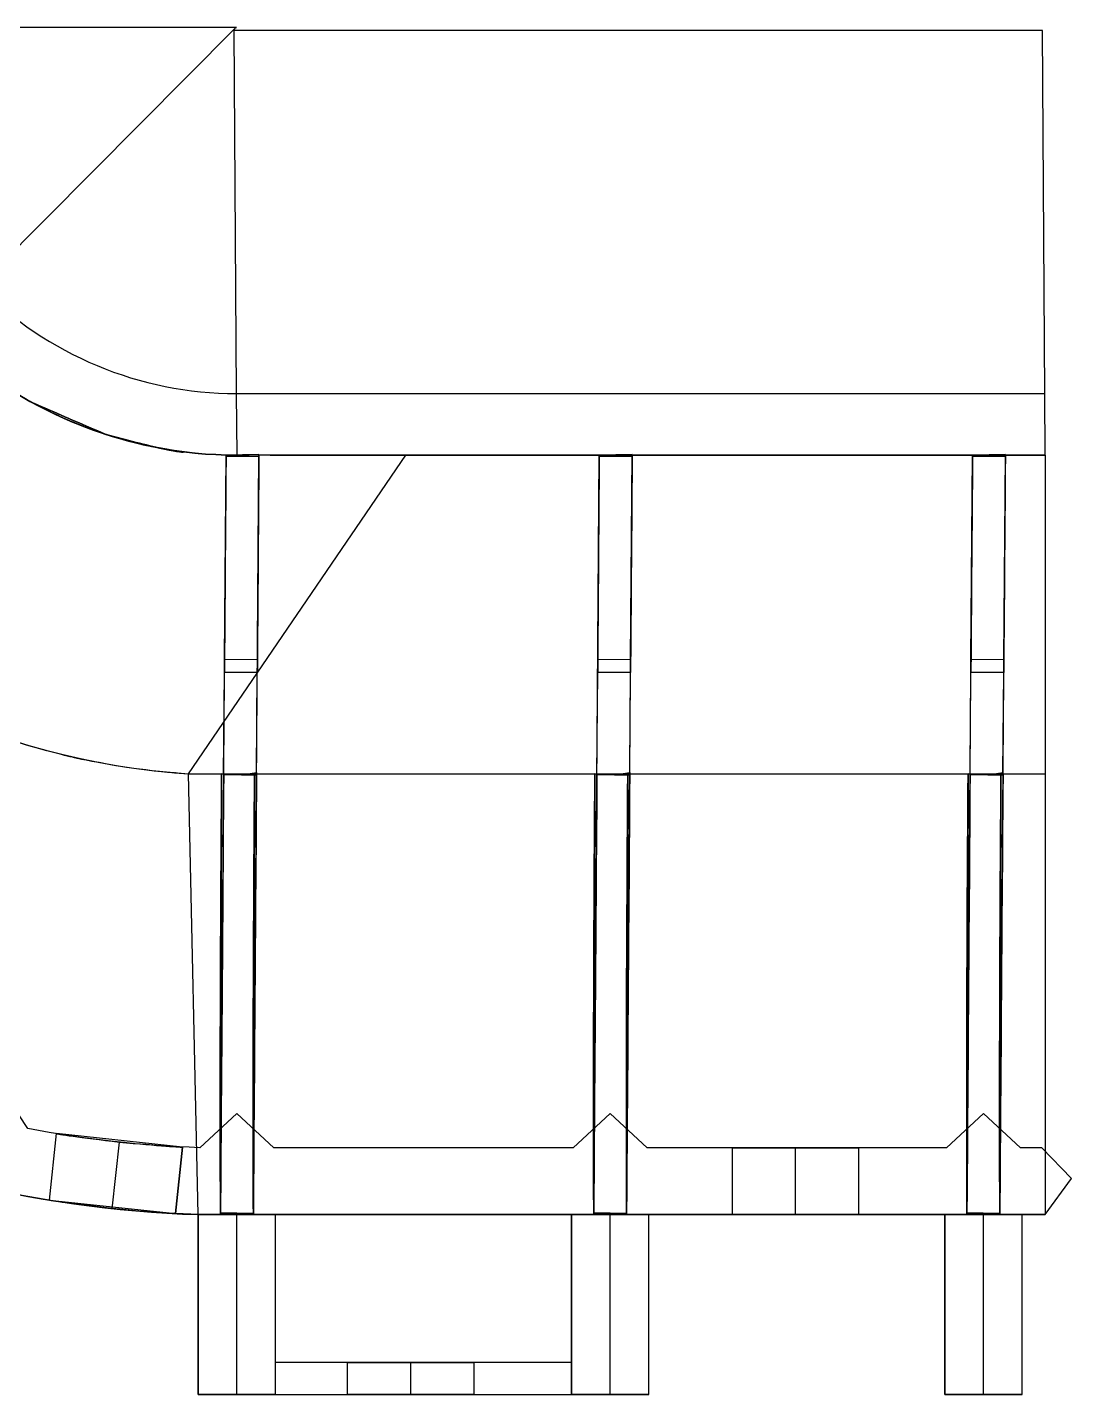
# Model space of a CAD drawing. Extents: x 146 to 208, y -275 to -29.
# Drawn here: x 178.26 to 197.28, y -87.61 to -62.7 of the extents above; entities that cross this region are included whole.
import ezdxf

# ---------------------------------------------------------------- set-up
doc = ezdxf.new("R2010")
doc.units = 0
doc.layers.add('MODEL$BOURGES', color=7, linetype='CONTINUOUS')

msp = doc.modelspace()

# ---------------------------------------------------------------- linework, layer by layer
at = {"layer": 'MODEL$BOURGES'}
for p, q in [((182.068, -62.705, 52.393), (175.457, -62.705, 43.05)), ((177.376, -67.416, 43.05), (182.036, -62.727, 52.393)), ((196.749, -62.765, 52.393), (182.029, -62.765, 52.393)), ((182.071, -69.376, 43.05), (182.029, -62.765, 52.393)), ((196.791, -69.376, 43.05), (196.749, -62.765, 52.393)), ((182.079, -70.497, 43.05), (182.071, -69.376, 43.05)), ((182.071, -69.376, 43.05), (196.791, -69.376, 43.05)), ((196.798, -70.497, 43.05), (196.791, -69.376, 43.05)), ((181.372, -70.465, 30.708), (181.372, -70.465, 34.564)), ((181.195, -76.3, 25.995), (185.152, -70.497, 30.167)), ((181.777, -84.319, 23.426), (181.879, -70.494, 38.115)), ((181.851, -74.214, 31.277), (181.879, -70.494, 34.829)), ((181.879, -70.494, 33.501), (181.878, -70.515, 33.043)), ((181.878, -70.515, 33.043), (182.477, -70.52, 33.043)), ((182.477, -70.487, 38.128), (181.879, -70.494, 38.115)), ((181.879, -70.494, 36.272), (182.477, -70.487, 36.279)), ((182.477, -70.487, 34.84), (181.879, -70.494, 34.829)), ((181.879, -70.494, 33.501), (181.879, -70.494, 34.829)), ((181.879, -70.494, 36.272), (181.879, -70.494, 38.115)), ((182.079, -70.497, 30.167), (182.079, -70.497, 43.05)), ((196.798, -70.497, 43.05), (182.079, -70.497, 43.05)), ((185.152, -70.497, 30.167), (182.079, -70.497, 30.167)), ((182.376, -84.321, 23.429), (182.477, -70.487, 38.128)), ((182.45, -74.218, 31.277), (182.477, -70.487, 34.84)), ((182.477, -70.487, 33.767), (182.477, -70.487, 34.84)), ((182.477, -70.487, 36.279), (182.477, -70.487, 38.128)), ((182.477, -70.487, 33.767), (182.477, -70.52, 33.043)), ((182.681, -70.497, 30.708), (187.81, -70.497, 30.708)), ((182.681, -70.497, 34.564), (182.681, -70.497, 30.708)), ((185.152, -70.497, 30.167), (196.798, -70.497, 30.167)), ((187.81, -70.497, 30.708), (187.81, -70.497, 34.564)), ((188.575, -84.319, 23.426), (188.677, -70.494, 38.115)), ((188.649, -74.214, 31.277), (188.677, -70.494, 34.829)), ((188.677, -70.494, 33.501), (188.676, -70.515, 33.043)), ((188.676, -70.515, 33.043), (189.275, -70.52, 33.043)), ((189.275, -70.487, 38.128), (188.677, -70.494, 38.115)), ((188.677, -70.494, 36.272), (189.275, -70.487, 36.279)), ((189.275, -70.487, 34.84), (188.677, -70.494, 34.829)), ((188.677, -70.494, 33.501), (188.677, -70.494, 34.829)), ((188.677, -70.494, 36.272), (188.677, -70.494, 38.115)), ((189.174, -84.321, 23.429), (189.275, -70.487, 38.128)), ((189.248, -74.218, 31.277), (189.275, -70.487, 34.84)), ((189.275, -70.487, 33.767), (189.275, -70.487, 34.84)), ((189.275, -70.487, 36.279), (189.275, -70.487, 38.128)), ((189.275, -70.487, 33.767), (189.275, -70.52, 33.043)), ((189.688, -70.497, 30.708), (194.818, -70.497, 30.708)), ((189.688, -70.497, 34.564), (189.688, -70.497, 30.708)), ((194.818, -70.497, 30.708), (194.818, -70.497, 34.564)), ((195.373, -84.319, 23.426), (195.474, -70.494, 38.115)), ((195.447, -74.214, 31.277), (195.474, -70.494, 34.829)), ((196.073, -70.487, 38.128), (195.474, -70.494, 38.115)), ((195.474, -70.494, 36.272), (196.073, -70.487, 36.279)), ((196.073, -70.487, 34.84), (195.474, -70.494, 34.829)), ((195.474, -70.494, 33.501), (195.474, -70.494, 34.829)), ((195.474, -70.494, 36.272), (195.474, -70.494, 38.115)), ((195.474, -70.494, 33.501), (195.474, -70.515, 33.043)), ((195.474, -70.515, 33.043), (196.073, -70.52, 33.043)), ((195.972, -84.321, 23.429), (196.073, -70.487, 38.128)), ((196.046, -74.218, 31.277), (196.073, -70.487, 34.84)), ((196.073, -70.487, 33.767), (196.073, -70.487, 34.84)), ((196.073, -70.487, 36.279), (196.073, -70.487, 38.128)), ((196.073, -70.487, 33.767), (196.073, -70.52, 33.043)), ((196.798, -70.497, 30.167), (196.798, -76.3, 25.995)), ((196.798, -70.497, 30.167), (196.798, -70.497, 43.05)), ((181.834, -76.315, 25.995), (181.85, -74.452, 27.327)), ((182.448, -74.456, 27.319), (181.85, -74.452, 27.327)), ((181.851, -74.214, 31.277), (182.45, -74.218, 31.277)), ((182.433, -76.275, 26.022), (182.448, -74.456, 27.319)), ((188.632, -76.315, 25.995), (188.648, -74.452, 27.327)), ((189.246, -74.456, 27.319), (188.648, -74.452, 27.327)), ((188.649, -74.214, 31.277), (189.248, -74.218, 31.277)), ((189.231, -76.275, 26.022), (189.246, -74.456, 27.319)), ((195.43, -76.315, 25.995), (195.445, -74.452, 27.327)), ((196.044, -74.456, 27.319), (195.445, -74.452, 27.327)), ((195.447, -74.214, 31.277), (196.046, -74.218, 31.277)), ((196.029, -76.275, 26.022), (196.044, -74.456, 27.319)), ((180.937, -76.28, 18.286), (181.195, -76.3, 18.286)), ((180.959, -76.282, 21.764), (180.937, -76.28, 18.286)), ((181.195, -76.3, 18.286), (181.195, -76.3, 25.995)), ((181.195, -76.3, 18.286), (181.603, -76.3, 18.286)), ((181.195, -76.3, 25.995), (196.798, -76.3, 25.995)), ((181.372, -84.328, 14.278), (181.195, -76.3, 18.286)), ((181.195, -76.3, 18.286), (196.798, -76.3, 18.286)), ((181.603, -76.3, 18.286), (181.603, -76.3, 21.721)), ((181.798, -76.303, 25.995), (181.777, -84.297, 20.204)), ((181.798, -76.303, 24.304), (181.798, -76.303, 25.995)), ((182.397, -76.313, 24.304), (181.798, -76.303, 24.304)), ((182.397, -76.313, 25.995), (181.798, -76.303, 25.995)), ((181.834, -76.315, 25.995), (182.158, -76.317, 25.996)), ((181.834, -76.315, 25.995), (181.836, -76.315, 28.509)), ((182.434, -76.319, 28.509), (181.836, -76.315, 28.509)), ((182.158, -76.317, 25.996), (182.433, -76.275, 26.022)), ((182.158, -76.317, 25.996), (182.433, -76.319, 25.995)), ((182.397, -76.313, 25.995), (182.376, -84.306, 20.204)), ((182.397, -76.313, 24.304), (182.397, -76.313, 25.995)), ((182.433, -76.275, 26.022), (182.433, -76.319, 25.995)), ((182.433, -76.319, 25.995), (182.434, -76.319, 28.509)), ((188.596, -76.303, 25.995), (188.576, -84.297, 20.204)), ((188.596, -76.303, 24.304), (188.596, -76.303, 25.995)), ((189.195, -76.313, 24.304), (188.596, -76.303, 24.304)), ((189.195, -76.313, 25.995), (188.596, -76.303, 25.995)), ((188.632, -76.315, 25.995), (188.956, -76.317, 25.996)), ((188.632, -76.315, 25.995), (188.634, -76.315, 28.509)), ((189.232, -76.319, 28.509), (188.634, -76.315, 28.509)), ((188.956, -76.317, 25.996), (189.231, -76.275, 26.022)), ((188.956, -76.317, 25.996), (189.231, -76.319, 25.995)), ((189.195, -76.313, 25.995), (189.174, -84.306, 20.204)), ((189.195, -76.313, 24.304), (189.195, -76.313, 25.995)), ((189.231, -76.275, 26.022), (189.231, -76.319, 25.995)), ((189.231, -76.319, 25.995), (189.232, -76.319, 28.509)), ((195.394, -76.303, 25.995), (195.373, -84.297, 20.204)), ((195.394, -76.303, 24.304), (195.394, -76.303, 25.995)), ((195.992, -76.313, 24.304), (195.394, -76.303, 24.304)), ((195.992, -76.313, 25.995), (195.394, -76.303, 25.995)), ((195.43, -76.315, 25.995), (195.754, -76.317, 25.996)), ((195.43, -76.315, 25.995), (195.431, -76.315, 28.509)), ((196.03, -76.319, 28.509), (195.431, -76.315, 28.509)), ((195.733, -76.3, 18.286), (196.798, -76.3, 18.286)), ((195.733, -76.3, 21.721), (195.733, -76.3, 18.286)), ((195.754, -76.317, 25.996), (196.029, -76.275, 26.022)), ((195.754, -76.317, 25.996), (196.029, -76.319, 25.995)), ((195.992, -76.313, 25.995), (195.972, -84.306, 20.204)), ((195.992, -76.313, 24.304), (195.992, -76.313, 25.995)), ((196.029, -76.275, 26.022), (196.029, -76.319, 25.995)), ((196.029, -76.319, 25.995), (196.03, -76.319, 28.509)), ((196.798, -76.3, 18.286), (196.798, -76.3, 25.995)), ((196.798, -76.3, 18.286), (196.798, -84.328, 14.278)), ((178.266, -82.76), (177.757, -81.994)), ((178.266, -82.76, 14.278), (177.757, -81.994, 14.278)), ((182.077, -82.489), (181.403, -83.111)), ((182.077, -82.489, 14.278), (181.403, -83.111, 14.278)), ((182.75, -83.111), (182.077, -82.489)), ((182.077, -82.489), (182.077, -82.489, 14.278)), ((182.75, -83.111, 14.278), (182.077, -82.489, 14.278)), ((188.875, -82.489), (188.201, -83.111)), ((188.875, -82.489, 14.278), (188.201, -83.111, 14.278)), ((189.548, -83.111), (188.875, -82.489)), ((188.875, -82.489), (188.875, -82.489, 14.278)), ((189.548, -83.111, 14.278), (188.875, -82.489, 14.278)), ((195.673, -82.489), (194.999, -83.111)), ((195.673, -82.489, 14.278), (194.999, -83.111, 14.278)), ((196.346, -83.111), (195.673, -82.489)), ((195.673, -82.489), (195.673, -82.489, 14.278)), ((196.346, -83.111, 14.278), (195.673, -82.489, 14.278)), ((178.266, -82.76), (178.266, -82.76, 14.278)), ((178.662, -84.068, 8.615), (178.791, -82.854, 8.615)), ((178.662, -84.068, 3.873), (178.791, -82.854, 3.873)), ((178.791, -82.854, 3.873), (178.791, -82.854, 8.615)), ((181.085, -83.098, 3.873), (178.791, -82.854, 3.873)), ((179.806, -84.221, 10.405), (179.935, -83.008, 10.405)), ((181.085, -83.098, 8.615), (180.956, -84.311, 8.615)), ((180.956, -84.311, 3.873), (181.085, -83.098, 3.873)), ((181.085, -83.098, 8.615), (181.085, -83.098, 3.873)), ((181.403, -83.111), (181.403, -83.111, 14.278)), ((188.201, -83.111), (182.75, -83.111)), ((182.75, -83.111), (182.75, -83.111, 14.278)), ((188.201, -83.111, 14.278), (182.75, -83.111, 14.278)), ((188.201, -83.111), (188.201, -83.111, 14.278)), ((194.999, -83.111), (189.548, -83.111)), ((189.548, -83.111), (189.548, -83.111, 14.278)), ((194.999, -83.111, 14.278), (189.548, -83.111, 14.278)), ((191.1, -83.111, 5.034), (193.406, -83.111, 5.034)), ((191.1, -83.111, 9.776), (191.1, -83.111, 5.034)), ((191.1, -84.328, 5.034), (191.1, -83.111, 5.034)), ((191.1, -84.328, 9.776), (191.1, -83.111, 9.776)), ((192.253, -84.328, 11.566), (192.253, -83.111, 11.566)), ((193.406, -83.111, 5.034), (193.406, -83.111, 9.776)), ((193.406, -84.328, 5.034), (193.406, -83.111, 5.034)), ((193.406, -84.328, 9.776), (193.406, -83.111, 9.776)), ((194.999, -83.111), (194.999, -83.111, 14.278)), ((196.74, -83.111), (196.346, -83.111)), ((196.346, -83.111), (196.346, -83.111, 14.278)), ((196.74, -83.111, 14.278), (196.346, -83.111, 14.278)), ((197.28, -83.669), (196.74, -83.111)), ((196.74, -83.111), (196.74, -83.111, 14.278)), ((197.28, -83.669, 14.278), (196.74, -83.111, 14.278)), ((196.798, -84.328), (197.28, -83.669)), ((196.798, -84.328, 14.278), (197.28, -83.669, 14.278)), ((197.28, -83.669), (197.28, -83.669, 14.278)), ((178.662, -84.068, 8.615), (178.662, -84.068, 3.873)), ((178.662, -84.068, 3.873), (180.956, -84.311, 3.873)), ((180.956, -84.311, 3.873), (180.956, -84.311, 8.615)), ((182.782, -84.328, 12.93), (181.372, -84.328, 12.93)), ((181.372, -84.328, 12.93), (181.372, -84.328, 23.447)), ((182.782, -84.328, 23.447), (181.372, -84.328, 23.447)), ((181.372, -84.328, 12.93), (181.372, -87.608, 12.93)), ((181.372, -84.328, 23.447), (181.372, -87.608, 23.447)), ((181.372, -84.328, 23.447), (182.077, -84.328, 24.428)), ((181.372, -87.608, 23.447), (181.372, -84.328, 23.447)), ((182.782, -84.328, 23.447), (181.372, -84.328, 23.447)), ((182.782, -84.328), (181.372, -84.328)), ((181.372, -84.328), (181.372, -84.328, 12.93)), ((182.782, -84.328, 12.93), (181.372, -84.328, 12.93)), ((181.372, -84.328), (181.372, -87.608)), ((181.372, -84.328, 12.93), (181.372, -87.608, 12.93)), ((181.372, -84.328), (181.372, -84.328, 14.278)), ((181.372, -84.328), (194.968, -84.328)), ((181.372, -84.328, 14.278), (194.968, -84.328, 14.278)), ((196.798, -84.328, 14.278), (181.372, -84.328, 14.278)), ((181.777, -84.297, 20.204), (181.777, -84.297, 16.807)), ((181.777, -84.297, 16.807), (182.376, -84.306, 16.807)), ((182.376, -84.306, 20.204), (181.777, -84.297, 20.204)), ((181.777, -84.319, 20.988), (182.376, -84.321, 20.995)), ((182.376, -84.321, 23.429), (181.777, -84.319, 23.426)), ((181.777, -84.319, 20.988), (181.777, -84.319, 23.426)), ((182.077, -87.608, 24.428), (182.077, -84.328, 24.428)), ((182.077, -84.328, 24.428), (182.782, -84.328, 23.447)), ((182.376, -84.306, 20.204), (182.376, -84.306, 16.807)), ((182.376, -84.321, 20.995), (182.376, -84.321, 23.429)), ((182.782, -87.608, 12.93), (182.782, -84.328, 12.93)), ((182.782, -84.328, 12.93), (182.782, -84.328, 23.447)), ((182.782, -87.608, 23.447), (182.782, -84.328, 23.447)), ((182.782, -87.608, 23.447), (182.782, -84.328, 23.447)), ((182.782, -87.02), (182.782, -84.328)), ((182.782, -84.328), (182.782, -84.328, 12.93)), ((182.782, -87.02, 12.93), (182.782, -84.328, 12.93)), ((189.58, -84.328, 12.93), (188.17, -84.328, 12.93)), ((188.17, -84.328, 12.93), (188.17, -84.328, 23.447)), ((189.58, -84.328, 23.447), (188.17, -84.328, 23.447)), ((188.17, -84.328, 12.93), (188.17, -87.608, 12.93)), ((188.17, -84.328, 23.447), (188.17, -87.608, 23.447)), ((188.17, -84.328, 23.447), (188.875, -84.328, 24.428)), ((188.17, -87.608, 23.447), (188.17, -84.328, 23.447)), ((189.58, -84.328, 23.447), (188.17, -84.328, 23.447)), ((188.17, -84.328), (188.17, -87.02)), ((188.17, -84.328, 12.93), (188.17, -87.02, 12.93)), ((188.17, -84.328), (188.17, -84.328, 12.93)), ((189.58, -84.328), (188.17, -84.328)), ((189.58, -84.328, 12.93), (188.17, -84.328, 12.93)), ((188.575, -84.319, 20.988), (189.174, -84.321, 20.995)), ((189.174, -84.321, 23.429), (188.575, -84.319, 23.426)), ((188.575, -84.319, 20.988), (188.575, -84.319, 23.426)), ((188.576, -84.297, 20.204), (188.576, -84.297, 16.807)), ((188.576, -84.297, 16.807), (189.174, -84.306, 16.807)), ((189.174, -84.306, 20.204), (188.576, -84.297, 20.204)), ((188.875, -87.608, 24.428), (188.875, -84.328, 24.428)), ((188.875, -84.328, 24.428), (189.58, -84.328, 23.447)), ((189.174, -84.306, 20.204), (189.174, -84.306, 16.807)), ((189.174, -84.321, 20.995), (189.174, -84.321, 23.429)), ((189.58, -87.608, 12.93), (189.58, -84.328, 12.93)), ((189.58, -84.328, 12.93), (189.58, -84.328, 23.447)), ((189.58, -87.608, 23.447), (189.58, -84.328, 23.447)), ((189.58, -87.608, 23.447), (189.58, -84.328, 23.447)), ((189.58, -87.608), (189.58, -84.328)), ((189.58, -84.328), (189.58, -84.328, 12.93)), ((189.58, -87.608, 12.93), (189.58, -84.328, 12.93)), ((193.406, -84.328, 5.034), (191.1, -84.328, 5.034)), ((191.1, -84.328, 5.034), (191.1, -84.328, 9.776)), ((193.406, -84.328, 9.776), (193.406, -84.328, 5.034)), ((196.378, -84.328, 14.278), (194.968, -84.328, 14.278)), ((194.968, -84.328, 14.278), (194.968, -84.328, 23.447)), ((196.378, -84.328, 23.447), (194.968, -84.328, 23.447)), ((194.968, -84.328, 14.278), (194.968, -87.608, 14.278)), ((194.968, -84.328, 23.447), (194.968, -87.608, 23.447)), ((194.968, -84.328, 23.447), (195.673, -84.328, 24.428)), ((194.968, -87.608, 23.447), (194.968, -84.328, 23.447)), ((196.378, -84.328, 23.447), (194.968, -84.328, 23.447)), ((194.968, -84.328), (194.968, -84.328, 14.278)), ((194.968, -84.328), (194.968, -87.608)), ((194.968, -84.328, 14.278), (194.968, -87.608, 14.278)), ((195.373, -84.297, 20.204), (195.373, -84.297, 16.807)), ((195.373, -84.297, 16.807), (195.972, -84.306, 16.807)), ((195.972, -84.306, 20.204), (195.373, -84.297, 20.204)), ((195.373, -84.319, 20.988), (195.972, -84.321, 20.995)), ((195.972, -84.321, 23.429), (195.373, -84.319, 23.426)), ((195.373, -84.319, 20.988), (195.373, -84.319, 23.426)), ((195.673, -87.608, 24.428), (195.673, -84.328, 24.428)), ((195.673, -84.328, 24.428), (196.378, -84.328, 23.447)), ((195.972, -84.306, 20.204), (195.972, -84.306, 16.807)), ((195.972, -84.321, 20.995), (195.972, -84.321, 23.429)), ((196.378, -87.608, 14.278), (196.378, -84.328, 14.278)), ((196.378, -84.328, 14.278), (196.378, -84.328, 23.447)), ((196.378, -87.608, 23.447), (196.378, -84.328, 23.447)), ((196.378, -87.608, 23.447), (196.378, -84.328, 23.447)), ((196.378, -87.608), (196.378, -84.328)), ((196.378, -84.328), (196.378, -84.328, 14.278)), ((196.378, -87.608, 14.278), (196.378, -84.328, 14.278)), ((196.378, -84.328), (196.798, -84.328)), ((196.378, -84.328, 14.278), (196.798, -84.328, 14.278)), ((196.798, -84.328), (196.798, -84.328, 14.278)), ((188.17, -87.02), (182.782, -87.02)), ((182.782, -87.02), (182.782, -87.02, 12.93)), ((188.17, -87.02, 12.93), (182.782, -87.02, 12.93)), ((184.092, -87.02, 5.034), (186.399, -87.02, 5.034)), ((184.092, -87.02, 9.776), (184.092, -87.02, 5.034)), ((184.092, -87.608, 5.034), (184.092, -87.02, 5.034)), ((184.092, -87.608, 9.776), (184.092, -87.02, 9.776)), ((185.246, -87.608, 11.566), (185.246, -87.02, 11.566)), ((186.399, -87.02, 5.034), (186.399, -87.02, 9.776)), ((186.399, -87.608, 5.034), (186.399, -87.02, 5.034)), ((186.399, -87.608, 9.776), (186.399, -87.02, 9.776)), ((188.17, -87.02), (188.17, -87.02, 12.93)), ((181.372, -87.608, 12.93), (182.782, -87.608, 12.93)), ((181.372, -87.608, 23.447), (182.782, -87.608, 23.447)), ((181.372, -87.608, 12.93), (181.372, -87.608, 23.447)), ((181.372, -87.608, 23.447), (182.077, -87.608, 24.428)), ((182.782, -87.608, 23.447), (181.372, -87.608, 23.447)), ((181.372, -87.608), (181.372, -87.608, 12.93)), ((181.372, -87.608), (189.58, -87.608)), ((181.372, -87.608, 12.93), (189.58, -87.608, 12.93)), ((182.077, -87.608, 24.428), (182.782, -87.608, 23.447)), ((182.782, -87.608, 12.93), (182.782, -87.608, 23.447)), ((186.399, -87.608, 5.034), (184.092, -87.608, 5.034)), ((184.092, -87.608, 5.034), (184.092, -87.608, 9.776)), ((186.399, -87.608, 9.776), (186.399, -87.608, 5.034)), ((188.17, -87.608, 12.93), (189.58, -87.608, 12.93)), ((188.17, -87.608, 23.447), (189.58, -87.608, 23.447)), ((188.17, -87.608, 12.93), (188.17, -87.608, 23.447)), ((188.17, -87.608, 23.447), (188.875, -87.608, 24.428)), ((189.58, -87.608, 23.447), (188.17, -87.608, 23.447)), ((188.875, -87.608, 24.428), (189.58, -87.608, 23.447)), ((189.58, -87.608, 12.93), (189.58, -87.608, 23.447)), ((189.58, -87.608), (189.58, -87.608, 12.93)), ((194.968, -87.608, 14.278), (196.378, -87.608, 14.278)), ((194.968, -87.608, 23.447), (196.378, -87.608, 23.447)), ((194.968, -87.608, 14.278), (194.968, -87.608, 23.447)), ((194.968, -87.608, 23.447), (195.673, -87.608, 24.428)), ((196.378, -87.608, 23.447), (194.968, -87.608, 23.447)), ((194.968, -87.608), (194.968, -87.608, 14.278)), ((194.968, -87.608), (196.378, -87.608)), ((194.968, -87.608, 14.278), (196.378, -87.608, 14.278)), ((195.673, -87.608, 24.428), (196.378, -87.608, 23.447)), ((196.378, -87.608, 14.278), (196.378, -87.608, 23.447)), ((196.378, -87.608), (196.378, -87.608, 14.278))]:
    msp.add_line(p, q, dxfattribs=at)
at = {"layer": 'MODEL$BOURGES', "extrusion": (0, -1, 0)}
for centre in [(185.246, 37.519, 70.497), (192.253, 37.519, 70.497)]:
    msp.add_circle(centre, 1.455, dxfattribs=at)
at = {"layer": 'MODEL$BOURGES', "extrusion": (0, 0, -1)}
for centre, radius, start, end in [((-182.12, -62.742, -14.278), 21.599, 271.9852, 0.099), ((-182.079, -62.754, -30.167), 7.743, 270, 0.3633), ((-182.079, -62.754, -52.393), 0.0503, 347.1244, 32.3061), ((-182.079, -62.754, -52.393), 0.0503, 32.3061, 77.4878), ((-182.077, -62.856), 20.266, 271.9049, 280.838), ((-182.077, -62.856, -14.278), 20.266, 271.9049, 280.838)]:
    msp.add_arc(centre, radius, start, end, dxfattribs=at)
at = {"layer": 'MODEL$BOURGES'}
for centre, radius, start, end in [((182.107, -62.728, 25.995), 13.602, 179.9014, 266.1583), ((182.105, -62.729, 18.286), 13.601, 179.8963, 266.1634), ((182.079, -62.754, 43.05), 6.622, 224.7568, 269.9385), ((182.079, -62.754, 43.05), 7.743, 224.8183, 270), ((182.079, -62.754, 30.708), 7.743, 239.2547, 252.0115), ((182.079, -62.754, 30.708), 7.743, 252.0115, 264.7681), ((182.091, -62.806), 21.535, 243.9023, 268.0869), ((182.091, -62.806, 14.278), 21.535, 243.9023, 268.0869)]:
    msp.add_arc(centre, radius, start, end, dxfattribs=at)
at = {"layer": 'MODEL$BOURGES', "extrusion": (-0.412706, -0.909254, -0.054147)}
msp.add_arc((192.167, 33.539, -12.273), 1.349, 108.1208, 162.3195, dxfattribs=at)
at = {"layer": 'MODEL$BOURGES', "extrusion": (-0.397107, -0.917772, 1.28197e-09)}
msp.add_arc((192.75, 37.519, -7.002), 1.455, 89.6895, 270.3105, dxfattribs=at)
at = {"layer": 'MODEL$BOURGES', "extrusion": (-0.409762, -0.910678, -0.052532)}
msp.add_arc((191.367, 33.613, -11.589), 1.327, 17.0181, 71.8376, dxfattribs=at)
at = {"layer": 'MODEL$BOURGES', "extrusion": (-0.203403, -0.977686, -0.052515)}
msp.add_arc((191.471, 35.811, 30.19), 1.327, 108.1628, 162.9819, dxfattribs=at)
at = {"layer": 'MODEL$BOURGES', "extrusion": (-0.266048, -0.962533, 0.052427)}
msp.add_arc((191.873, 36.442, 21.577), 1.461, 270.0929, 357.5033, dxfattribs=at)
at = {"layer": 'MODEL$BOURGES', "extrusion": (-0.260894, -0.964407, -0.043054)}
msp.add_arc((191.762, 38.371, 19.066), 1.46, 357.807, 89.9308, dxfattribs=at)
at = {"layer": 'MODEL$BOURGES', "extrusion": (-0.200168, -0.978264, -0.054144)}
msp.add_arc((190.531, 35.872, 30.757), 1.349, 17.6795, 71.8787, dxfattribs=at)
at = {"layer": 'MODEL$BOURGES', "extrusion": (0.999973, -0.007315, -1.91486e-10)}
msp.add_arc((-66.256, 26.814, 182.389), 6.883, 115.1685, 175.725, dxfattribs=at)
at = {"layer": 'MODEL$BOURGES', "extrusion": (0.999973, -0.007315, -2.05884e-10)}
msp.add_arc((-65.311, 29.522, 182.389), 7.772, 119.7063, 166.9475, dxfattribs=at)
at = {"layer": 'MODEL$BOURGES', "extrusion": (-0.007308, -0.998939, 0.045473)}
for centre in [(182.521, 30.834, 70.614), (189.318, 30.836, 70.564), (196.116, 30.838, 70.515)]:
    msp.add_arc(centre, 0.528, 255.6168, 332.2058, dxfattribs=at)
at = {"layer": 'MODEL$BOURGES', "extrusion": (0.999973, -0.007315, -1.91519e-10)}
msp.add_arc((-66.256, 26.814, 182.988), 6.882, 115.1675, 175.7959, dxfattribs=at)
at = {"layer": 'MODEL$BOURGES', "extrusion": (0.999973, -0.007315, -2.05908e-10)}
msp.add_arc((-65.311, 29.521, 182.988), 7.772, 119.6045, 166.947, dxfattribs=at)
at = {"layer": 'MODEL$BOURGES', "extrusion": (0, -1, 0)}
for centre, radius, start, end in [((183.954, 34.169, 70.497), 1.332, 108.278, 162.793), ((183.118, 34.169, 70.497), 1.332, 17.207, 71.722), ((185.664, 34.169, 70.497), 1.332, 108.278, 162.793), ((184.828, 34.169, 70.497), 1.332, 17.207, 71.722), ((187.373, 34.169, 70.497), 1.332, 108.278, 162.793), ((186.538, 34.169, 70.497), 1.332, 17.207, 71.722), ((190.961, 34.169, 70.497), 1.332, 108.278, 162.793), ((190.125, 34.169, 70.497), 1.332, 17.207, 71.722), ((192.671, 34.169, 70.497), 1.332, 108.278, 162.793), ((191.835, 34.169, 70.497), 1.332, 17.207, 71.722), ((194.381, 34.169, 70.497), 1.332, 108.278, 162.793), ((193.545, 34.169, 70.497), 1.332, 17.207, 71.722), ((193.01, 9.812, 83.111), 1.911, 113.3487, 181.0765), ((191.495, 9.812, 83.111), 1.911, 358.9235, 66.6513), ((186.003, 9.812, 87.02), 1.911, 113.3487, 181.0765), ((184.488, 9.812, 87.02), 1.911, 358.9235, 66.6513)]:
    msp.add_arc(centre, radius, start, end, dxfattribs=at)
at = {"layer": 'MODEL$BOURGES', "extrusion": (0.999973, -0.007315, -1.91528e-10)}
msp.add_arc((-66.206, 26.814, 189.187), 6.883, 115.1685, 175.725, dxfattribs=at)
at = {"layer": 'MODEL$BOURGES', "extrusion": (0.999973, -0.007315, -2.05878e-10)}
msp.add_arc((-65.261, 29.522, 189.187), 7.772, 119.7063, 166.9475, dxfattribs=at)
at = {"layer": 'MODEL$BOURGES', "extrusion": (0.999973, -0.007315, -1.91482e-10)}
msp.add_arc((-66.206, 26.814, 189.786), 6.882, 115.1675, 175.7959, dxfattribs=at)
at = {"layer": 'MODEL$BOURGES', "extrusion": (0.999973, -0.007315, -2.05934e-10)}
msp.add_arc((-65.261, 29.521, 189.786), 7.772, 119.6045, 166.947, dxfattribs=at)
at = {"layer": 'MODEL$BOURGES', "extrusion": (0.999973, -0.007315, -1.91509e-10)}
msp.add_arc((-66.156, 26.814, 195.985), 6.883, 115.1685, 175.725, dxfattribs=at)
at = {"layer": 'MODEL$BOURGES', "extrusion": (0.999973, -0.007315, -2.05895e-10)}
msp.add_arc((-65.211, 29.522, 195.985), 7.772, 119.7063, 166.9475, dxfattribs=at)
at = {"layer": 'MODEL$BOURGES', "extrusion": (0.999973, -0.007315, -1.91478e-10)}
msp.add_arc((-66.157, 26.814, 196.583), 6.882, 115.1675, 175.7959, dxfattribs=at)
at = {"layer": 'MODEL$BOURGES', "extrusion": (0.999973, -0.007315, -2.05917e-10)}
msp.add_arc((-65.211, 29.521, 196.583), 7.772, 119.6045, 166.947, dxfattribs=at)
at = {"layer": 'MODEL$BOURGES', "extrusion": (0.291505, 0.956435, 0.016009)}
msp.add_arc((-192.82, 22.112, -20.148), 1.034, 0.6475, 81.9906, dxfattribs=at)
at = {"layer": 'MODEL$BOURGES', "extrusion": (0.263171, 0.964628, 0.015285)}
msp.add_arc((-191.83, 22.183, -25.838), 1.037, 98.6589, 179.8739, dxfattribs=at)
at = {"layer": 'MODEL$BOURGES', "extrusion": (0.163571, 0.986396, 0.016355)}
msp.add_arc((-190.236, 22.516, -45.315), 1.037, 0.8683, 82.5123, dxfattribs=at)
at = {"layer": 'MODEL$BOURGES', "extrusion": (0.133604, 0.990911, 0.015639)}
msp.add_arc((-188.483, 22.565, -51.072), 1.046, 98.0012, 179.9504, dxfattribs=at)
at = {"layer": 'MODEL$BOURGES', "extrusion": (0, 1, 0)}
for centre, radius, start, end in [((-182.637, 21.727, -76.3), 1.034, 359.6518, 81.5927), ((-182.335, 21.727, -76.3), 1.034, 98.4073, 180.3482), ((-184.403, 21.727, -76.3), 1.034, 359.6518, 81.5927), ((-184.101, 21.727, -76.3), 1.034, 98.4073, 180.3482), ((-186.17, 21.727, -76.3), 1.034, 359.6518, 81.5927), ((-185.867, 21.727, -76.3), 1.034, 98.4073, 179.6518), ((-187.936, 21.727, -76.3), 1.034, 0.3482, 81.5927), ((-187.634, 21.727, -76.3), 1.034, 98.4073, 179.6518), ((-189.702, 21.727, -76.3), 1.034, 0.3482, 81.5927), ((-189.4, 21.727, -76.3), 1.034, 98.4073, 180.3482), ((-191.469, 21.727, -76.3), 1.034, 359.6518, 81.5927), ((-191.166, 21.727, -76.3), 1.034, 98.4073, 180.3482), ((-193.235, 21.727, -76.3), 1.034, 359.6518, 81.5927), ((-192.932, 21.727, -76.3), 1.034, 98.4073, 179.6518), ((-195.001, 21.727, -76.3), 1.034, 0.3482, 81.5927), ((-194.699, 21.727, -76.3), 1.034, 98.4073, 180.3482), ((-193.01, 9.812, -84.328), 1.911, 358.9235, 66.6513), ((-191.495, 9.812, -84.328), 1.911, 113.3487, 181.0765), ((-186.003, 9.812, -87.608), 1.911, 358.9235, 66.6513), ((-184.488, 9.812, -87.608), 1.911, 113.3487, 181.0765)]:
    msp.add_arc(centre, radius, start, end, dxfattribs=at)
at = {"layer": 'MODEL$BOURGES', "extrusion": (-0.999924, 0.009682, -0.007594)}
for centre in [(69.195, 9.209, -182.707), (69.199, 9.204, -183.306), (69.129, 9.157, -189.505), (69.133, 9.153, -190.104), (69.063, 9.105, -196.302), (69.067, 9.101, -196.901)]:
    msp.add_arc(centre, 14.713, 24.9726, 68.6995, dxfattribs=at)
at = {"layer": 'MODEL$BOURGES', "extrusion": (0.999973, -0.007289, 2.46646e-05)}
for centre, start, end in [((-70.117, 15.301, 182.388), 110.2466, 156.1839), ((-70.117, 15.301, 182.986), 110.2467, 156.1528), ((-70.068, 15.3, 189.186), 110.2466, 156.1839), ((-70.068, 15.3, 189.784), 110.2467, 156.1528), ((-70.018, 15.3, 195.983), 110.2466, 156.1839), ((-70.018, 15.3, 196.582), 110.2467, 156.1528)]:
    msp.add_arc(centre, 14.073, start, end, dxfattribs=at)
at = {"layer": 'MODEL$BOURGES', "extrusion": (0.117551, 0.99301, 0.010661)}
msp.add_arc((-189.203, 9.303, -61.166), 1.911, 358.9325, 66.6533, dxfattribs=at)
at = {"layer": 'MODEL$BOURGES', "extrusion": (0.093841, 0.99553, 0.010663)}
msp.add_arc((-186.173, 9.351, -65.641), 1.911, 113.3467, 181.0675, dxfattribs=at)
at = {"layer": 'MODEL$BOURGES', "extrusion": (-0.116297, -0.993155, -0.010847)}
msp.add_arc((189.138, 9.33, 62.621), 1.911, 113.3475, 181.0685, dxfattribs=at)
at = {"layer": 'MODEL$BOURGES', "extrusion": (-0.093175, -0.9956, -0.009988)}
msp.add_arc((186.114, 9.32, 66.993), 1.911, 358.9326, 66.6539, dxfattribs=at)

doc.saveas('drawing.dxf')
